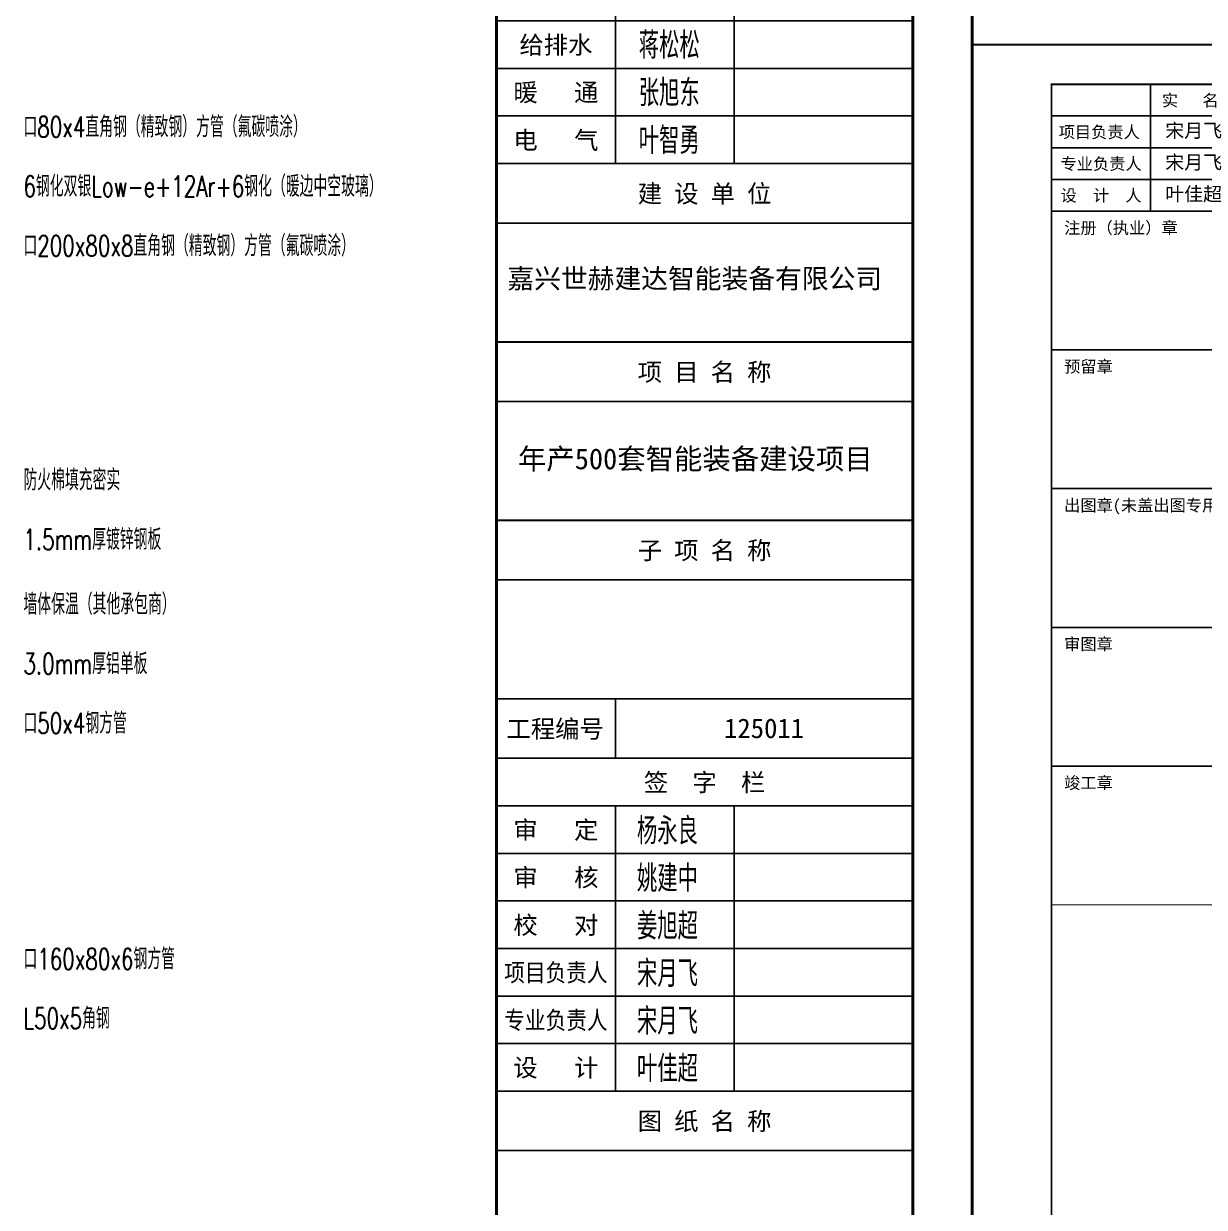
# Model space of a CAD drawing. Extents: x -160106 to 966792, y -663931 to 1550022.
# Drawn here: x -69594 to -68403, y -99095 to -97901 of the extents above; entities that cross this region are included whole.
import ezdxf
from ezdxf.enums import TextEntityAlignment as Align

# ---------------------------------------------------------------- set-up
doc = ezdxf.new("R2010")
doc.units = 0
for name, color, linetype in [('0-cxFrame', 155, 'Continuous'), ('qianming', 155, 'Continuous'), ('TEXT', 7, 'Continuous')]:
    doc.layers.add(name, color=color, linetype=linetype)
doc.layers.add('0-cxText', color=131, linetype='Continuous', lineweight=25)
doc.styles.add('BZHZ', font='bzxw', dxfattribs={"width": 0.8, "bigfont": 'bzhz'})
doc.styles.add('cx_biaoti', font='')
doc.styles.add('cx_tuming', font='simhei.ttf')
doc.styles.add('cx_tuqian1', font='')
doc.styles.add('DHTEXT-1', font='ROMANS.shx', dxfattribs={"width": 0.7, "bigfont": 'CHINESE.shx'})
doc.styles.add('图框宋体', font='', dxfattribs={"width": 0.75})
doc.styles.add('黑体', font='simhei.ttf', dxfattribs={"height": 12})
doc.styles.get('cx_biaoti').set_extended_font_data('SimSun')
doc.styles.get('cx_tuqian1').set_extended_font_data('SimSun')
doc.styles.get('图框宋体').set_extended_font_data('SimSun')

# ---------------------------------------------------------------- blocks, each defined once
blk = doc.blocks.new('zjcx_lan_huiqian(Dragon)')
for p, q in [((-7000, -800), (0, -800)), ((-5000, -800), (-5000, -4800)), ((-3000, -800), (-3000, -4800)), ((-7000, -1600), (0, -1600)), ((-7000, -2400), (0, -2400)), ((-7000, -3200), (0, -3200)), ((-7000, -4000), (0, -4000))]:
    blk.add_line(p, q)
at = {"const_width": 30}
blk.add_lwpolyline([(-7000, 0), (0, 0)], dxfattribs=at)
blk.add_lwpolyline([(-7000, 0), (0, 0), (0, -4800), (-7000, -4800)], close=True, dxfattribs=at)
at = {"style": 'cx_biaoti'}
for s, p in [('会  签  栏', (-3500, -400)), ('建   筑', (-6000, -1200)), ('结   构', (-6000, -2000)), ('给排水', (-6000, -2800)), ('暖   通', (-6000, -3600)), ('电   气', (-6000, -4400))]:
    blk.add_text(s, height=300, dxfattribs=at).set_placement(p, align=Align.MIDDLE)
blk = doc.blocks.new('T-汇签(Dragon)')
at = {"layer": '0-cxFrame'}
blk.add_blockref('zjcx_lan_huiqian(Dragon)', (0, 0), dxfattribs=at)
at = {"layer": 'qianming', "style": 'BZHZ', "width": 0.8}
for s, p in [('黄岩峰', (-4094, -1189)), ('蒋松松', (-4094, -2789)), ('张旭东', (-4094, -3589)), ('叶智勇', (-4094, -4389))]:
    blk.add_text(s, height=450, dxfattribs=at).set_placement(p, align=Align.MIDDLE)
blk = doc.blocks.new('zjcx_lan_qianzi(Dragon)')
for p, q in [((-7000, 4800), (0, 4800)), ((-5000, 4800), (-5000, 0)), ((-3000, 4800), (-3000, 0)), ((-7000, 4000), (0, 4000)), ((-7000, 3200), (0, 3200)), ((-7000, 2400), (0, 2400)), ((-7000, 1600), (0, 1600)), ((-7000, 800), (0, 800))]:
    blk.add_line(p, q)
at = {"const_width": 30}
blk.add_lwpolyline([(-7000, 5600), (0, 5600)], dxfattribs=at)
blk.add_lwpolyline([(-7000, 5600), (0, 5600), (0, 0), (-7000, 0)], close=True, dxfattribs=at)
at = {"style": 'cx_biaoti'}
for s, p in [('签  字  栏', (-3500, 5200)), ('审   定', (-6000, 4400)), ('审   核', (-6000, 3600)), ('校   对', (-6000, 2800)), ('设   计', (-6000, 400))]:
    blk.add_text(s, height=300, dxfattribs=at).set_placement(p, align=Align.MIDDLE)
at = {"style": 'cx_biaoti', "width": 0.85}
for s, p in [('项目负责人', (-6000, 2000)), ('专业负责人', (-6000, 1200))]:
    blk.add_text(s, height=300, dxfattribs=at).set_placement(p, align=Align.MIDDLE)
blk = doc.blocks.new('T-签字(Dragon)')
at = {"layer": '0-cxFrame'}
blk.add_blockref('zjcx_lan_qianzi(Dragon)', (0, 0), dxfattribs=at)
at = {"layer": 'qianming', "style": 'BZHZ', "width": 0.8}
for s, p in [('杨永良', (-4124, 4400)), ('姚建中', (-4124, 3600)), ('姜旭超', (-4124, 2800)), ('宋月飞', (-4124, 2000)), ('宋月飞', (-4124, 1200)), ('叶佳超', (-4124, 400))]:
    blk.add_text(s, height=450, dxfattribs=at).set_placement(p, align=Align.MIDDLE)
blk = doc.blocks.new('zjcx_lan_tuming(Dragon)')
for p, q in [((-7000, 8400), (0, 8400)), ((-5800, 3000), (-5800, 5400)), ((-7000, 4600), (0, 4600)), ((-3200, 3000), (-3200, 4600)), ((-2000, 3000), (-2000, 4600)), ((-7000, 3800), (0, 3800))]:
    blk.add_line(p, q)
at = {"const_width": 30}
for points in [[(-7000, 9400), (0, 9400)], [(-7000, 5400), (0, 5400)], [(-7000, 3000), (0, 3000)], [(-7000, 0), (0, 0)]]:
    blk.add_lwpolyline(points, dxfattribs=at)
blk.add_lwpolyline([(-7000, 9400), (0, 9400), (0, 0), (-7000, 0)], close=True)
at = {"style": 'cx_biaoti'}
for s, p in [('图 纸 名 称', (-3500, 8900)), ('日期', (-6388, 5000)), ('专业', (-6388, 4200)), ('阶段', (-2600, 4200)), ('版次', (-2600, 3400)), ('图号', (-6388, 3400))]:
    blk.add_text(s, height=300, dxfattribs=at).set_placement(p, align=Align.MIDDLE)
for s, p in [('出图人章', (-6316, 2607)), ('二维码区请勿遮挡', (-3609, 2607)), ('未按规定盖章本图无效', (-5013, 120))]:
    blk.add_text(s, height=200, dxfattribs=at).set_placement(p)
blk = doc.blocks.new('T-图签(Dragon)')
blk.add_blockref('zjcx_lan_tuming(Dragon)', (0, 0))
at = {"color": 3, "style": 'cx_biaoti'}
for s, p in [('2025.08', (-2900, 5000)), ('结构-幕墙 ', (-4356, 4219)), ('施工图', (-1000, 4200))]:
    blk.add_text(s, height=330, dxfattribs=at).set_placement(p, align=Align.MIDDLE)
blk = doc.blocks.new('zjcx_lan_xiangmu(Dragon)')
for p, q in [((-7000, 9000), (0, 9000)), ((-7000, 6000), (0, 6000)), ((-7000, 3000), (0, 3000)), ((-5000, 1000), (-5000, 0))]:
    blk.add_line(p, q)
at = {"const_width": 30}
for points in [[(-7000, 10000), (0, 10000)], [(-7000, 7000), (0, 7000)], [(-7000, 7000), (0, 7000)], [(-7000, 4000), (0, 4000)], [(-7000, 4000), (0, 4000)], [(-7000, 1000), (0, 1000)], [(-7000, 0), (0, 0)]]:
    blk.add_lwpolyline(points, dxfattribs=at)
blk.add_lwpolyline([(-7000, 10000), (0, 10000), (0, 0), (-7000, 0)], close=True)
at = {"style": 'cx_biaoti'}
for s, p in [('建 设 单 位', (-3500, 9500)), ('项 目 名 称', (-3500, 6500)), ('子 项 名 称', (-3500, 3500)), ('工程编号', (-6013, 500))]:
    blk.add_text(s, height=300, dxfattribs=at).set_placement(p, align=Align.MIDDLE)
blk = doc.blocks.new('T-项目(Dragon)')
blk.add_blockref('zjcx_lan_xiangmu(Dragon)', (0, 0))
at = {"color": 3, "style": 'cx_tuming'}
for s, height, p in [('嘉兴世赫建达智能装备有限公司', 330, (-6816, 7901)), ('年产500套智能装备建设项目 ', 350, (-6638, 4859))]:
    blk.add_text(s, height=height, dxfattribs=at).set_placement(p)
blk = doc.blocks.new('zjcx_T2(Dragon)')
at = {"layer": '0-cxFrame', "const_width": 50}
blk.add_lwpolyline([(-7000, 40000), (0, 40000), (0, 0), (-7000, 0)], close=True, dxfattribs=at)
at = {"layer": '0-cxFrame'}
for name, p in [('T-汇签(Dragon)', (0, 29800)), ('T-项目(Dragon)', (0, 15000)), ('T-签字(Dragon)', (0, 9400)), ('T-图签(Dragon)', (0, 0))]:
    blk.add_blockref(name, p, dxfattribs=at)
blk = doc.blocks.new('zjcx_lan_xinxi(Dragon)')
for p, q in [((7000, -3200), (0, -3200)), ((7000, -6700), (0, -6700)), ((7000, -10200), (0, -10200)), ((7000, -13700), (0, -13700)), ((7000, -17200), (0, -17200))]:
    blk.add_line(p, q)
at = {"const_width": 25}
blk.add_lwpolyline([(0, -20700), (7000, -20700), (7000, 0), (0, 0)], close=True, dxfattribs=at)
for points in [[(2500, -3200), (2500, 0)], [(4500, -3200), (4500, 0)], [(0, -800), (7000, -800)], [(0, -1600), (7000, -1600)], [(0, -2400), (7000, -2400)]]:
    blk.add_lwpolyline(points)
for points in [[(7000, -3200), (7000, 0)], [(0, -3200), (7000, -3200)], [(0, -20700), (7000, -20700), (7000, -3200)], [(0, -20700), (7000, -20700)]]:
    blk.add_lwpolyline(points, dxfattribs=at)
at = {"style": '图框宋体'}
for s, p in [('实   名', (3500, -400)), ('签   名', (5750, -400)), ('项目负责人', (1204, -1200)), ('专业负责人', (1250, -2000)), ('设  计  人', (1250, -2800))]:
    blk.add_text(s, height=300, dxfattribs=at).set_placement(p, align=Align.MIDDLE)
for s, p in [('注册（执业）章', (318, -3771)), ('预留章', (318, -7271)), ('出图章(未盖出图专用章本图无效)', (318, -10771)), ('审图章', (318, -14271)), ('竣工章', (318, -17771))]:
    blk.add_text(s, height=300, dxfattribs=at).set_placement(p)
blk = doc.blocks.new('T-信息(Dragon)')
at = {"layer": '0-cxFrame'}
blk.add_blockref('zjcx_lan_xinxi(Dragon)', (0, 0), dxfattribs=at)
at = {"layer": 'qianming', "color": 3, "style": 'cx_biaoti'}
for s, p in [('宋月飞', (3585, -1168)), ('宋月飞', (3585, -1968)), ('叶佳超', (3585, -2768))]:
    blk.add_text(s, height=350, dxfattribs=at).set_placement(p, align=Align.MIDDLE_CENTER)
blk = doc.blocks.new('TK22.A2 L(Dragon)')
at = {"layer": '0-cxFrame', "color": 7, "const_width": 0.5}
blk.add_lwpolyline([(0, 0), (-594, 0), (-594, 420), (0, 420)], close=True, dxfattribs=at)
at = {"layer": '0-cxFrame', "const_width": 0.5}
for points in [[(-80, 10), (-574, 10), (-574, 410), (-80, 410)], [(-10, 10), (-80, 10), (-80, 410), (-10, 410)]]:
    blk.add_lwpolyline(points, close=True, dxfattribs=at)
at = {"layer": '0-cxFrame', "xscale": 0.01, "yscale": 0.01, "zscale": 0.01}
for name, p in [('T-信息(Dragon)', (-574, 410)), ('zjcx_T2(Dragon)', (-10, 10))]:
    blk.add_blockref(name, p, dxfattribs=at)
at = {"style": '黑体', "flags": 4}
blk.add_attdef('图幅', text='', height=3.3, dxfattribs=at).set_placement((-40, 3), align=Align.RIGHT)
at = {"layer": '0-cxText', "flags": 4}
for tag, height, style, p in [('建设单位', 3.5, 'cx_tuming', (-45, 240)), ('项目名称', 3.5, 'cx_tuming', (-45, 210)), ('子项名称', 3.5, 'cx_tuming', (-45, 180)), ('工程编号', 3.3, 'cx_tuqian1', (-35, 165)), ('图名1', 3.5, 'cx_tuming', (-45, 87)), ('图名2', 3.5, 'cx_tuming', (-45, 79)), ('图名3', 3.5, 'cx_tuming', (-45, 71)), ('出图日期', 3.3, 'cx_tuqian1', (-39, 60)), ('专业', 3.3, 'cx_tuqian1', (-55, 52)), ('图号', 3.3, 'cx_tuqian1', (-55, 44)), ('版次', 3.3, 'cx_tuqian1', (-20, 44))]:
    blk.add_attdef(tag, text='', height=height, dxfattribs=dict(at, style=style)).set_placement(p, align=Align.MIDDLE)
at = {"layer": 'Defpoints', "color": 6, "flags": 4}
for tag, height, style, p in [('tufu', 3.3, '黑体', (-12, 12)), ('dwfname', 4, 'cx_tuqian1', (-80, 3))]:
    blk.add_attdef(tag, text='', height=height, dxfattribs=dict(at, style=style)).set_placement(p, align=Align.RIGHT)

msp = doc.modelspace()

# ---------------------------------------------------------------- block references
at = {"layer": '0-cxFrame'}
ref = msp.add_blockref('TK22.A2 L(Dragon)', (-68637.4, -99602.2), dxfattribs=dict(at, xscale=6, yscale=6, zscale=6))
ref.add_attrib('工程编号', '125011', dxfattribs={"layer": '0-cxText', "height": 19.8, "style": 'cx_tuqian1'}).set_placement((-68847.4, -98612.2), align=Align.MIDDLE)
at = {"layer": '0-cxFrame', "xscale": 4, "yscale": 4, "zscale": 4}
msp.add_blockref('TK22.A2 L(Dragon)', (-66261.4, -99602.2), dxfattribs=at)

# ---------------------------------------------------------------- texts
at = {"layer": 'TEXT', "ltscale": 60, "style": 'DHTEXT-1', "width": 0.7}
for s, p in [('口80x4直角钢（精致钢）方管（氟碳喷涂）', (-69594.62, -98005.15)), ('6钢化双银Low-e+12Ar+6钢化（暖边中空玻璃）', (-69594.62, -98065.15)), ('口200x80x8直角钢（精致钢）方管（氟碳喷涂）', (-69594.62, -98125.15)), ('防火棉填充密实', (-69594.62, -98361.47)), ('1.5mm厚镀锌钢板', (-69594.62, -98421.47)), ('墙体保温（其他承包商）', (-69594.62, -98486.85)), ('3.0mm厚铝单板', (-69594.62, -98546.85)), ('口50x4钢方管', (-69594.62, -98606.85)), ('口160x80x6钢方管', (-69594.62, -98844.75)), ('L50x5角钢', (-69594.62, -98904.75))]:
    msp.add_text(s, height=21, dxfattribs=at).set_placement(p, align=Align.MIDDLE_LEFT)

doc.saveas('drawing.dxf')
